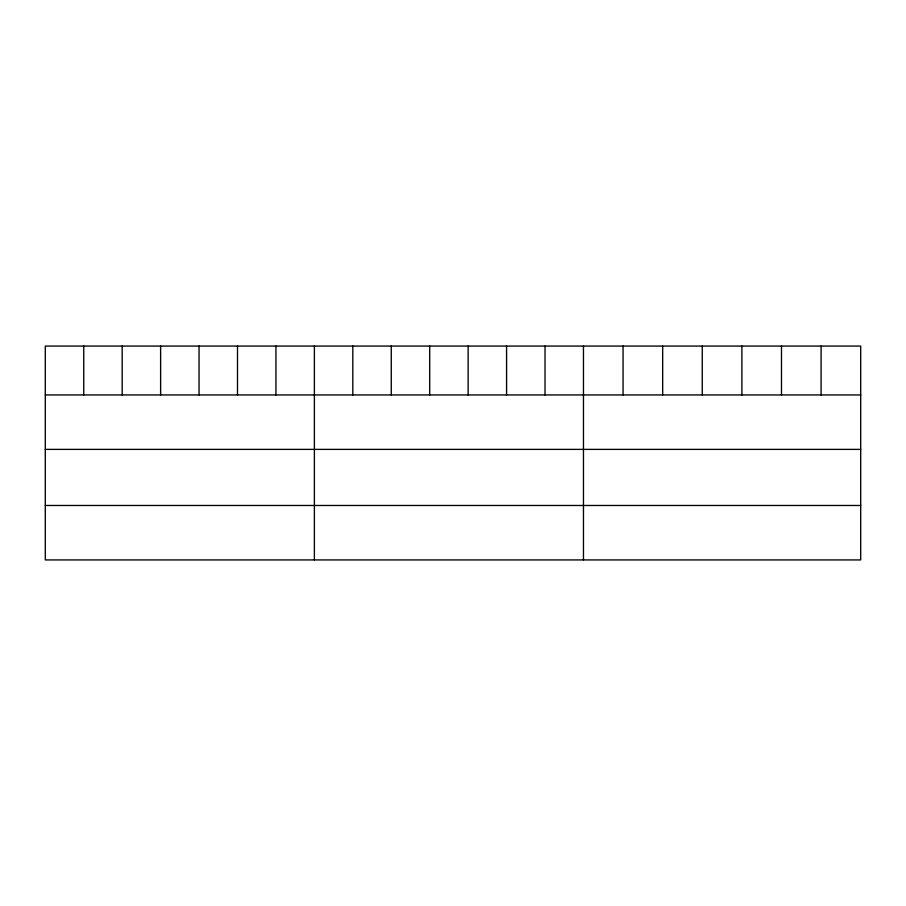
<?xml version="1.0" encoding="UTF-8"?>
<svg xmlns="http://www.w3.org/2000/svg" width="906" height="906" viewBox="0 0 906 906"><rect width="100%" height="100%" fill="white"/><g stroke="black" fill="none" stroke-linecap="round" stroke-linejoin="round"><path stroke-width="1.36" d="M860.7 394.948L860.7 559.931L45.3 559.931L45.3 346.069L860.7 346.069L860.7 394.948L45.3 394.948M45.3 449.387L860.7 449.387M45.3 505.48L860.7 505.48M821.096 346.069L821.096 394.948M781.493 346.069L781.493 394.948M741.889 346.069L741.889 394.948M702.275 346.069L702.275 394.948M662.671 346.069L662.671 394.948M623.068 346.069L623.068 394.948M583.464 346.069L583.464 559.931M545.027 346.069L545.027 394.948M506.579 346.069L506.579 394.948M468.142 346.069L468.142 394.948M429.704 346.069L429.704 394.948M391.267 346.069L391.267 394.948M352.819 346.069L352.819 394.948M314.382 346.069L314.382 559.931M275.945 346.069L275.945 394.948M237.497 346.069L237.497 394.948M199.06 346.069L199.06 394.948M160.622 346.069L160.622 394.948M122.185 346.069L122.185 394.948M83.737 346.069L83.737 394.948"/></g></svg>
